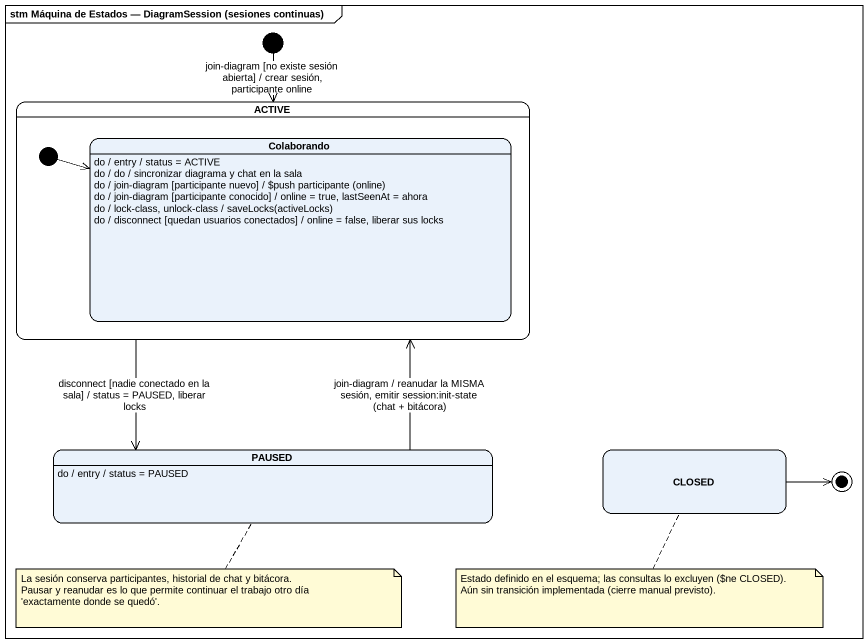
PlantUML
@startuml
mainframe stm Máquina de Estados — DiagramSession (sesiones continuas)
hide empty description
state ACTIVE {
  state Colaborando
  Colaborando : do / entry / status = ACTIVE
  Colaborando : do / do / sincronizar diagrama y chat en la sala
  Colaborando : do / join-diagram [participante nuevo] / ~$push participante (online)
  Colaborando : do / join-diagram [participante conocido] / online = true, lastSeenAt = ahora
  Colaborando : do / lock-class, unlock-class / saveLocks(activeLocks)
  Colaborando : do / disconnect [quedan usuarios conectados] / online = false, liberar sus locks
  [*] -right-> Colaborando
}
state PAUSED
PAUSED : do / entry / status = PAUSED
state CLOSED
[*] --> ACTIVE : join-diagram [no existe sesión abierta] / crear sesión, participante online
ACTIVE --> PAUSED : disconnect [nadie conectado en la sala] / status = PAUSED, liberar locks
PAUSED -up-> ACTIVE : join-diagram / reanudar la MISMA sesión, emitir session:init-state (chat + bitácora)
CLOSED -right-> [*]
note bottom of PAUSED
  La sesión conserva participantes, historial de chat y bitácora.
  Pausar y reanudar es lo que permite continuar el trabajo otro día
  ~'exactamente donde se quedó'.
end note
note bottom of CLOSED
  Estado definido en el esquema; las consultas lo excluyen (~$ne CLOSED).
  Aún sin transición implementada (cierre manual previsto).
end note
@enduml
